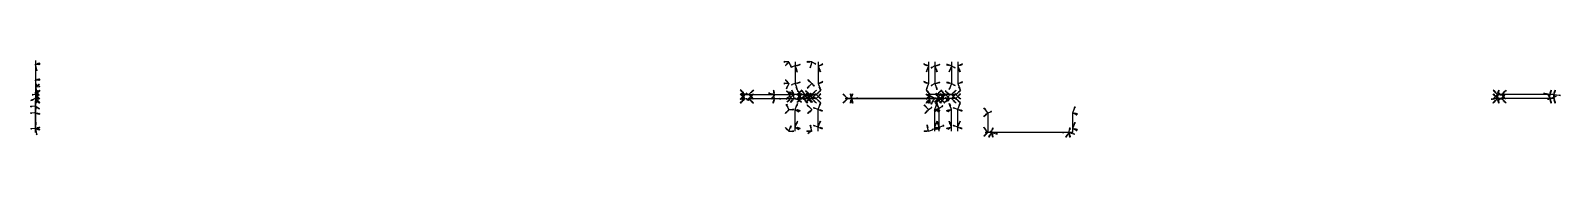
# Model space of a CAD drawing. Header units: millimetres. Extents: x -11667 to 13, y -82 to 62.
# Drawn here: x -11667 to -9330, y -64 to 55 of the extents above; entities that cross this region are included whole.
import ezdxf

# ---------------------------------------------------------------- set-up
doc = ezdxf.new("R2010")
doc.units = ezdxf.units.MM
for name, color, linetype in [('AutoDetect_104_116', 1, 'Continuous'), ('AutoDetect_105_115', 1, 'Continuous'), ('AutoDetect_10_128', 1, 'Continuous'), ('AutoDetect_11_137', 1, 'Continuous'), ('AutoDetect_12_136', 1, 'Continuous'), ('AutoDetect_135_123', 1, 'Continuous'), ('AutoDetect_136_110', 1, 'Continuous'), ('AutoDetect_137_131', 1, 'Continuous'), ('AutoDetect_138_132', 1, 'Continuous'), ('AutoDetect_14_117', 1, 'Continuous'), ('AutoDetect_14_118', 1, 'Continuous'), ('AutoDetect_15_135', 1, 'Continuous'), ('AutoDetect_164_126', 1, 'Continuous'), ('AutoDetect_165_134', 1, 'Continuous'), ('AutoDetect_17_127', 1, 'Continuous'), ('AutoDetect_19_104', 1, 'Continuous'), ('AutoDetect_1_113', 1, 'Continuous'), ('AutoDetect_1_114', 1, 'Continuous'), ('AutoDetect_20_105', 1, 'Continuous'), ('AutoDetect_22_130', 1, 'Continuous'), ('AutoDetect_24_138', 1, 'Continuous'), ('AutoDetect_2_112', 1, 'Continuous'), ('AutoDetect_32_140', 1, 'Continuous'), ('AutoDetect_32_141', 1, 'Continuous'), ('AutoDetect_33_139', 1, 'Continuous'), ('AutoDetect_33_142', 1, 'Continuous'), ('AutoDetect_34_143', 1, 'Continuous'), ('AutoDetect_3_133', 1, 'Continuous'), ('AutoDetect_5_124', 1, 'Continuous'), ('AutoDetect_6_125', 1, 'Continuous'), ('AutoDetect_74_101', 1, 'Continuous'), ('AutoDetect_75_108', 1, 'Continuous'), ('AutoDetect_76_107', 1, 'Continuous'), ('AutoDetect_77_111', 1, 'Continuous'), ('AutoDetect_78_120', 1, 'Continuous'), ('AutoDetect_79_121', 1, 'Continuous'), ('AutoDetect_7_102', 1, 'Continuous'), ('AutoDetect_80_119', 1, 'Continuous'), ('AutoDetect_81_122', 1, 'Continuous'), ('AutoDetect_83_106', 1, 'Continuous'), ('AutoDetect_84_109', 1, 'Continuous'), ('AutoDetect_8_103', 1, 'Continuous'), ('AutoDetect_9_129', 1, 'Continuous'), ('Verbandslasche_ID_GUID_A464F5FE_B1FB_46ab_AD01_3AC84AC37666', 1, 'Continuous')]:
    doc.layers.add(name, color=color, linetype=linetype)

# ---------------------------------------------------------------- blocks, each defined once
blk = doc.blocks.new('Kontrollpunkt')
at = {"color": 0}
for q in [(0, 6), (8, 0), (0, 0, 4)]:
    blk.add_line((0, 0), q, dxfattribs=at)
for points in [[(0.25, 8, -0.25), (-0.25, 8, -0.25), (-0.25, 8, 0.25), (0, 10, 0), (-0.25, 8, -0.25), (0.25, 8, 0.25), (0, 10, 0), (0.25, 8, -0.25), (0.25, 8, 0.25), (-0.25, 8, 0.25)], [(0.25, 6, -0.25), (-0.25, 6, -0.25), (-0.25, 6, 0.25), (0, 8, 0), (-0.25, 6, -0.25), (0.25, 6, 0.25), (0, 8, 0), (0.25, 6, -0.25), (0.25, 6, 0.25), (-0.25, 6, 0.25)], [(0.25, 0.25, 4), (-0.25, 0.25, 4), (-0.25, -0.25, 4), (0, 0, 6), (-0.25, 0.25, 4), (0.25, -0.25, 4), (0, 0, 6), (0.25, 0.25, 4), (0.25, -0.25, 4), (-0.25, -0.25, 4)], [(0.25, 0.25, 6), (-0.25, 0.25, 6), (-0.25, -0.25, 6), (0, 0, 8), (-0.25, 0.25, 6), (0.25, -0.25, 6), (0, 0, 8), (0.25, 0.25, 6), (0.25, -0.25, 6), (-0.25, -0.25, 6)], [(0.25, 0.25, 8), (-0.25, 0.25, 8), (-0.25, -0.25, 8), (0, 0, 10), (-0.25, 0.25, 8), (0.25, -0.25, 8), (0, 0, 10), (0.25, 0.25, 8), (0.25, -0.25, 8), (-0.25, -0.25, 8)], [(8, 0.25, -0.25), (8, 0.25, 0.25), (8, -0.25, 0.25), (10, 0, 0), (8, 0.25, 0.25), (8, -0.25, -0.25), (10, 0, 0), (8, 0.25, -0.25), (8, -0.25, -0.25), (8, -0.25, 0.25)]]:
    blk.add_polyline3d(points, dxfattribs=at)

msp = doc.modelspace()

# ---------------------------------------------------------------- linework, layer by layer
at = {"layer": 'AutoDetect_104_116', "color": 1}
msp.add_line((-10419.2, -3, -345), (-10294.2, -3, -345), dxfattribs=at)
at = {"layer": 'AutoDetect_105_115', "color": 1}
msp.add_line((-10294.2, -3, -335), (-10419.2, -3, -335), dxfattribs=at)
at = {"layer": 'AutoDetect_10_128', "color": 1}
msp.add_line((-10250.8, 52.9, -241.4), (-10250.8, 19.9, -241.4), dxfattribs=at)
at = {"layer": 'AutoDetect_11_137', "color": 1}
msp.add_line((-10295.7, 52.9, -438.6), (-10295.7, 19.9, -438.6), dxfattribs=at)
at = {"layer": 'AutoDetect_12_136', "color": 1}
msp.add_line((-10285.9, 52.9, -440.3), (-10285.9, 19.9, -440.3), dxfattribs=at)
at = {"layer": 'AutoDetect_135_123', "color": 1}
msp.add_line((-10075.3, -55, -440.9), (-10205.3, -55, -440.9), dxfattribs=at)
at = {"layer": 'AutoDetect_136_110', "color": 1}
msp.add_line((-10075.3, -55, -440.9), (-10205.3, -55, -440.9), dxfattribs=at)
at = {"layer": 'AutoDetect_137_131', "color": 1}
msp.add_line((-10075.3, -54.9, -440.8), (-10075.3, -25, -440.8), dxfattribs=at)
at = {"layer": 'AutoDetect_138_132', "color": 1}
msp.add_line((-10205.3, -25, -440.8), (-10205.3, -54.9, -440.8), dxfattribs=at)
at = {"layer": 'AutoDetect_14_117', "color": 1}
msp.add_line((-10467.2, -3, -258.2), (-10479.4, -3, -327.7), dxfattribs=at)
at = {"layer": 'AutoDetect_14_118', "color": 1}
msp.add_line((-10496.3, -3, -423.6), (-10479.4, -3, -327.7), dxfattribs=at)
at = {"layer": 'AutoDetect_15_135', "color": 1}
msp.add_line((-10499.3, -53, -440.3), (-10499.3, -19.9, -440.3), dxfattribs=at)
at = {"layer": 'AutoDetect_164_126', "color": 1}
msp.add_line((-10279.2, -53, -345), (-10279.2, -17.9, -345), dxfattribs=at)
at = {"layer": 'AutoDetect_165_134', "color": 1}
msp.add_line((-10279.2, -53, -335), (-10279.2, -17.9, -335), dxfattribs=at)
at = {"layer": 'AutoDetect_17_127', "color": 1}
msp.add_line((-10464.2, -53, -241.4), (-10464.2, -19.9, -241.4), dxfattribs=at)
at = {"layer": 'AutoDetect_19_104', "color": 1}
msp.add_line((-10467.2, 2.9, -258.2), (-10496.3, 2.9, -423.6), dxfattribs=at)
at = {"layer": 'AutoDetect_1_113', "color": 1}
msp.add_line((-10263.6, -3, -256.4), (-10278, -3, -338.1), dxfattribs=at)
at = {"layer": 'AutoDetect_1_114', "color": 1}
msp.add_line((-10279.8, -3, -348.1), (-10292.8, -3, -421.8), dxfattribs=at)
at = {"layer": 'AutoDetect_20_105', "color": 1}
msp.add_line((-10477, 2.9, -256.4), (-10506.2, 2.9, -421.8), dxfattribs=at)
at = {"layer": 'AutoDetect_22_130', "color": 1}
msp.add_line((-10464.2, 52.9, -241.4), (-10464.2, 19.9, -241.4), dxfattribs=at)
at = {"layer": 'AutoDetect_24_138', "color": 1}
msp.add_line((-10499.3, 52.9, -440.3), (-10499.3, 19.9, -440.3), dxfattribs=at)
at = {"layer": 'AutoDetect_2_112', "color": 1}
msp.add_line((-10253.8, -3, -258.2), (-10282.9, -3, -423.6), dxfattribs=at)
at = {"layer": 'AutoDetect_32_140', "color": 1}
for p, q in [((-11660.2, -3, -393.7), (-11660.2, -3, -391)), ((-11660.2, -3, -391), (-11660.2, -3, -251.2))]:
    msp.add_line(p, q, dxfattribs=at)
at = {"layer": 'AutoDetect_32_140', "color": 1, "extrusion": (1, 0, 0)}
msp.add_arc((-15, -251.2, -11660.2), 12, 360, 45, dxfattribs=at)
at = {"layer": 'AutoDetect_32_141', "color": 1}
msp.add_line((-11660.2, -54.9, -239.2), (-11660.2, -15, -239.2), dxfattribs=at)
at = {"layer": 'AutoDetect_32_141', "color": 1, "extrusion": (-1, 0, 0)}
msp.add_arc((14.9, -251.2, 11660.2), 12, 90, 135, dxfattribs=at)
at = {"layer": 'AutoDetect_33_139', "color": 1}
for p, q in [((-11660.2, 2.9, -393.7), (-11660.2, 2.9, -391)), ((-11660.2, 2.9, -391), (-11660.2, 2.9, -251.2))]:
    msp.add_line(p, q, dxfattribs=at)
at = {"layer": 'AutoDetect_33_139', "color": 1, "extrusion": (-1, 0, 0)}
msp.add_arc((-15, -251.2, 11660.2), 12, 0, 45, dxfattribs=at)
at = {"layer": 'AutoDetect_33_142', "color": 1}
msp.add_line((-11660.2, 54.9, -239.2), (-11660.2, 14.9, -239.2), dxfattribs=at)
at = {"layer": 'AutoDetect_33_142', "color": 1, "extrusion": (1, 0, 0)}
msp.add_arc((14.9, -251.2, -11660.2), 12, 90, 135, dxfattribs=at)
at = {"layer": 'AutoDetect_34_143', "color": 1}
msp.add_line((-11660.2, 55, -230), (-11660.2, -55, -230), dxfattribs=at)
at = {"layer": 'AutoDetect_3_133', "color": 1}
msp.add_line((-10285.9, -53, -440.3), (-10285.9, -19.9, -440.3), dxfattribs=at)
at = {"layer": 'AutoDetect_5_124', "color": 1}
msp.add_line((-10250.8, -53, -241.4), (-10250.8, -19.9, -241.4), dxfattribs=at)
at = {"layer": 'AutoDetect_6_125', "color": 1}
msp.add_line((-10260.7, -53, -239.7), (-10260.7, -19.9, -239.7), dxfattribs=at)
at = {"layer": 'AutoDetect_74_101', "color": 1}
msp.add_line((-9426.2, 2.9, -253), (-9426.2, 2.9, -403), dxfattribs=at)
at = {"layer": 'AutoDetect_75_108', "color": 1}
for p, q in [((-9420.2, 2.9, -391), (-9420.2, 2.9, -253)), ((-9340.3, 2.9, -397), (-9414.2, 2.9, -397))]:
    msp.add_line(p, q, dxfattribs=at)
at = {"layer": 'AutoDetect_75_108', "color": 1, "extrusion": (0, 1, 0)}
msp.add_arc((9414.2, -391, 2.9), 6, 270, 0, dxfattribs=at)
at = {"layer": 'AutoDetect_76_107', "color": 1}
msp.add_line((-9340.2, 2.9, -403), (-9426.2, 2.9, -403), dxfattribs=at)
at = {"layer": 'AutoDetect_77_111', "color": 1}
msp.add_line((-9426.2, -3, -253), (-9426.2, -3, -403), dxfattribs=at)
at = {"layer": 'AutoDetect_78_120', "color": 1}
for p, q in [((-9420.2, -3, -391), (-9420.2, -3, -253)), ((-9340.3, -3, -397), (-9414.2, -3, -397))]:
    msp.add_line(p, q, dxfattribs=at)
at = {"layer": 'AutoDetect_78_120', "color": 1, "extrusion": (0, 1, 0)}
msp.add_arc((9414.2, -391, -3), 6, 270, 0, dxfattribs=at)
at = {"layer": 'AutoDetect_79_121', "color": 1}
msp.add_line((-9340.2, -3, -403), (-9426.2, -3, -403), dxfattribs=at)
at = {"layer": 'AutoDetect_7_102', "color": 1}
msp.add_line((-10253.8, 2.9, -258.2), (-10282.9, 2.9, -423.6), dxfattribs=at)
at = {"layer": 'AutoDetect_80_119', "color": 1}
msp.add_line((-10576.2, -3, -253), (-10576.2, -3, -403), dxfattribs=at)
at = {"layer": 'AutoDetect_81_122', "color": 1}
for p, q in [((-10570.2, -3, -253), (-10570.2, -3, -391)), ((-10564.2, -3, -397), (-10501.2, -3, -397))]:
    msp.add_line(p, q, dxfattribs=at)
at = {"layer": 'AutoDetect_81_122', "color": 1, "extrusion": (0, -1, 0)}
msp.add_arc((-10564.2, -391, 2.9), 6, 180, 270, dxfattribs=at)
at = {"layer": 'AutoDetect_83_106', "color": 1}
msp.add_line((-10576.2, 2.9, -253), (-10576.2, 2.9, -403), dxfattribs=at)
at = {"layer": 'AutoDetect_84_109', "color": 1}
for p, q in [((-10570.2, 2.9, -253), (-10570.2, 2.9, -391)), ((-10564.2, 2.9, -397), (-10501.2, 2.9, -397))]:
    msp.add_line(p, q, dxfattribs=at)
at = {"layer": 'AutoDetect_84_109', "color": 1, "extrusion": (0, -1, 0)}
msp.add_arc((-10564.2, -391, -2.9), 6, 180, 270, dxfattribs=at)
at = {"layer": 'AutoDetect_8_103', "color": 1}
msp.add_line((-10263.6, 2.9, -256.4), (-10292.8, 2.9, -421.8), dxfattribs=at)
at = {"layer": 'AutoDetect_9_129', "color": 1}
msp.add_line((-10260.7, 52.9, -239.7), (-10260.7, 19.9, -239.7), dxfattribs=at)

# ---------------------------------------------------------------- block references
at = {"layer": 'AutoDetect_104_116', "color": 1, "extrusion": (-0.173648, -0.696364, -0.696364), "rotation": 160.2978477668322}
for p in [(-10103.1, 1508.9, 2050.5), (-9987.7, 1488.9, 2029.9)]:
    msp.add_blockref('Kontrollpunkt', p, dxfattribs=at)
at = {"layer": 'AutoDetect_105_115', "color": 1, "extrusion": (0.173648, -0.696364, 0.696364), "rotation": 342.8383509003531}
msp.add_blockref('Kontrollpunkt', (-10104.6, 1512.1, -2039.5), dxfattribs=at)
at = {"layer": 'AutoDetect_105_115', "color": 1, "extrusion": (0.06121, -0.705781, 0.705781), "rotation": 357.62256550937}
msp.add_blockref('Kontrollpunkt', (-10256, 388.4, -864.5), dxfattribs=at)
at = {"layer": 'AutoDetect_10_128', "color": 2, "extrusion": (0.633022, 0.173648, -0.754406), "rotation": 85.24636244180905}
for p in [(2757.1, -7606.9, -6298.7), (2731, -7612.3, -6303.4)]:
    msp.add_blockref('Kontrollpunkt', p, dxfattribs=at)
at = {"layer": 'AutoDetect_11_137', "color": 2, "extrusion": (-0.633022, 0.173648, 0.754406), "rotation": 265.246362441809}
for p in [(2678.4, -7787.7, 6194.7), (2704.4, -7782.3, 6190)]:
    msp.add_blockref('Kontrollpunkt', p, dxfattribs=at)
at = {"layer": 'AutoDetect_12_136', "color": 2, "extrusion": (0.754406, 0.173648, 0.633022), "rotation": 101.0910107330465}
for p in [(2353, 5997.8, -8030.3), (2326.7, 6001.6, -8035)]:
    msp.add_blockref('Kontrollpunkt', p, dxfattribs=at)
at = {"layer": 'AutoDetect_135_123', "color": 1, "extrusion": (0.173648, -0.696364, -0.696364), "rotation": 37.53252253797658}
for p in [(-9909.5, -1997.7, -1425.8), (-9795, -1977.8, -1405.3)]:
    msp.add_blockref('Kontrollpunkt', p, dxfattribs=at)
at = {"layer": 'AutoDetect_136_110', "color": 1, "extrusion": (0.173648, -0.696364, -0.696364), "rotation": 199.7021522331678}
for p in [(-9909.5, -1997.7, -1425.8), (-9795, -1977.8, -1405.3)]:
    msp.add_blockref('Kontrollpunkt', p, dxfattribs=at)
at = {"layer": 'AutoDetect_137_131', "color": 2, "extrusion": (0.696364, -0.173648, 0.696364), "rotation": 261.8614270189084}
for p in [(-2462, 6487, -7318.7), (-2485.2, 6483, -7314.5)]:
    msp.add_blockref('Kontrollpunkt', p, dxfattribs=at)
at = {"layer": 'AutoDetect_138_132', "color": 2, "extrusion": (-0.578134, -0.575779, 0.578134), "rotation": 75.15518246110996}
for p in [(-7183.8, -4550.3, 5659.6), (-7162.6, -4562.5, 5676.8)]:
    msp.add_blockref('Kontrollpunkt', p, dxfattribs=at)
at = {"layer": 'AutoDetect_14_117', "color": 1, "extrusion": (0.659639, -0.563196, 0.497681), "rotation": 293.0214944106829}
msp.add_blockref('Kontrollpunkt', (-6806.8, 3681.2, -7074.1), dxfattribs=at)
at = {"layer": 'AutoDetect_14_117', "color": 1, "extrusion": (0.715939, -0.696364, 0.050088), "rotation": 272.7891536587446}
msp.add_blockref('Kontrollpunkt', (-7305.1, 78.5, -7511.7), dxfattribs=at)
at = {"layer": 'AutoDetect_14_117', "color": 1, "extrusion": (0.713884, -0.700052, 0.017198), "rotation": 272.7970141773275}
msp.add_blockref('Kontrollpunkt', (-7330.8, -129.6, -7474.7), dxfattribs=at)
at = {"layer": 'AutoDetect_14_118', "color": 2, "extrusion": (0.659639, -0.563196, 0.497681), "rotation": 261.8615947655306}
msp.add_blockref('Kontrollpunkt', (-6817.7, 3604.5, -7132.9), dxfattribs=at)
at = {"layer": 'AutoDetect_14_118', "color": 2, "extrusion": (0.655631, -0.696364, -0.291932), "rotation": 262.6240103170065}
msp.add_blockref('Kontrollpunkt', (-7637.4, -2452.6, -6765.3), dxfattribs=at)
at = {"layer": 'AutoDetect_14_118', "color": 2, "extrusion": (0.49354, -0.596027, -0.633379), "rotation": 260.8701253302411}
msp.add_blockref('Kontrollpunkt', (-8073.3, -4485.4, -4962.7), dxfattribs=at)
at = {"layer": 'AutoDetect_15_135', "color": 2, "extrusion": (0.754406, -0.173648, 0.633022), "rotation": 258.9089892669535}
for p in [(-2374.6, 6133.2, -8196), (-2400.9, 6129.4, -8191.3)]:
    msp.add_blockref('Kontrollpunkt', p, dxfattribs=at)
at = {"layer": 'AutoDetect_164_126', "color": 1, "extrusion": (-0.786659, -0.322532, -0.526442), "rotation": 77.99507205335165}
msp.add_blockref('Kontrollpunkt', (-3882.9, 4717.2, 8273.7), dxfattribs=at)
at = {"layer": 'AutoDetect_164_126', "color": 1, "extrusion": (-0.785814, -0.173648, -0.593585), "rotation": 78.0916724476561}
msp.add_blockref('Kontrollpunkt', (-2172.1, 5686.2, 8290.5), dxfattribs=at)
at = {"layer": 'AutoDetect_165_134', "color": 1, "extrusion": (-0.618843, -0.442317, 0.649144), "rotation": 88.39715458166548}
msp.add_blockref('Kontrollpunkt', (-5962.6, -5690.2, 6151.7), dxfattribs=at)
at = {"layer": 'AutoDetect_165_134', "color": 1, "extrusion": (-0.619803, -0.265022, 0.738653), "rotation": 88.91748739839196}
msp.add_blockref('Kontrollpunkt', (-3998.2, -7220.8, 6136.1), dxfattribs=at)
at = {"layer": 'AutoDetect_17_127', "color": 2, "extrusion": (0.633022, -0.173648, -0.754406), "rotation": 274.753637558191}
for p in [(-2787.5, -7767.5, -6438.5), (-2813.5, -7762.1, -6433.8)]:
    msp.add_blockref('Kontrollpunkt', p, dxfattribs=at)
at = {"layer": 'AutoDetect_19_104', "color": 1, "extrusion": (0.715939, 0.696364, 0.050088), "rotation": 87.21084634125545}
for p in [(7320.6, -46.3, -7533.9), (7305.1, 78.8, -7511.7)]:
    msp.add_blockref('Kontrollpunkt', p, dxfattribs=at)
at = {"layer": 'AutoDetect_19_104', "color": 1, "extrusion": (0.713884, 0.700052, 0.017198), "rotation": 86.36240344414242}
msp.add_blockref('Kontrollpunkt', (7330.8, -129.6, -7474.7), dxfattribs=at)
at = {"layer": 'AutoDetect_1_113', "color": 2, "extrusion": (-0.49354, -0.596027, 0.633379), "rotation": 80.87012533024107}
msp.add_blockref('Kontrollpunkt', (-7914.4, -4414.9, 4860.2), dxfattribs=at)
at = {"layer": 'AutoDetect_1_113', "color": 2, "extrusion": (-0.655631, -0.696364, 0.291932), "rotation": 82.62401031700655}
msp.add_blockref('Kontrollpunkt', (-7476.6, -2345.2, 6648.3), dxfattribs=at)
at = {"layer": 'AutoDetect_1_113', "color": 2, "extrusion": (-0.659639, -0.563196, -0.497681), "rotation": 81.86159476553061}
msp.add_blockref('Kontrollpunkt', (-6662.2, 3663.2, 6899.6), dxfattribs=at)
at = {"layer": 'AutoDetect_1_114', "color": 1, "extrusion": (-0.655631, -0.696364, 0.291932), "rotation": 72.77293420042265}
msp.add_blockref('Kontrollpunkt', (-7492, -2463.8, 6627.2), dxfattribs=at)
at = {"layer": 'AutoDetect_1_114', "color": 1, "extrusion": (-0.491416, -0.863876, 0.11058), "rotation": 78.99937608737572}
msp.add_blockref('Kontrollpunkt', (-8939.8, -947.8, 5014.8), dxfattribs=at)
at = {"layer": 'AutoDetect_1_114', "color": 1, "extrusion": (-0.659639, -0.563196, -0.497681), "rotation": 113.0214944106829}
msp.add_blockref('Kontrollpunkt', (-6672.6, 3589.9, 6955.8), dxfattribs=at)
at = {"layer": 'AutoDetect_20_105', "color": 2, "extrusion": (-0.297305, 0.439935, 0.847388), "rotation": 283.370679264619}
msp.add_blockref('Kontrollpunkt', (8703.2, -5210.9, 2767.4), dxfattribs=at)
at = {"layer": 'AutoDetect_20_105', "color": 2, "extrusion": (-0.655631, 0.696364, 0.291932), "rotation": 277.3759896829935}
msp.add_blockref('Kontrollpunkt', (7631.1, -2381.6, 6789.3), dxfattribs=at)
at = {"layer": 'AutoDetect_20_105', "color": 2, "extrusion": (-0.659639, 0.563196, -0.497681), "rotation": 278.1384052344694}
msp.add_blockref('Kontrollpunkt', (6800.7, 3744, 7040.3), dxfattribs=at)
at = {"layer": 'AutoDetect_22_130', "color": 2, "extrusion": (0.633022, 0.173648, -0.754406), "rotation": 85.24636244180905}
for p in [(2813.5, -7762.1, -6433.8), (2787.5, -7767.5, -6438.5)]:
    msp.add_blockref('Kontrollpunkt', p, dxfattribs=at)
at = {"layer": 'AutoDetect_24_138', "color": 2, "extrusion": (0.754406, 0.173648, 0.633022), "rotation": 94.76288384904016}
for p in [(2400.9, 6129.4, -8191.3), (2374.6, 6133.2, -8196)]:
    msp.add_blockref('Kontrollpunkt', p, dxfattribs=at)
at = {"layer": 'AutoDetect_2_112', "color": 1, "extrusion": (0.717542, -0.682505, 0.138996), "rotation": 277.5313503675636}
msp.add_blockref('Kontrollpunkt', (-7089.1, 615.9, -7435.3), dxfattribs=at)
at = {"layer": 'AutoDetect_2_112', "color": 1, "extrusion": (0.715939, -0.696364, 0.050088), "rotation": 272.7891536587446}
for p in [(-7168.2, -24.6, -7375.9), (-7156.3, 71.1, -7358.9)]:
    msp.add_blockref('Kontrollpunkt', p, dxfattribs=at)
at = {"layer": 'AutoDetect_2_112', "color": 1, "extrusion": (0.713884, -0.700052, 0.017198), "rotation": 272.7970141773275}
msp.add_blockref('Kontrollpunkt', (-7181.3, -132.3, -7322.4), dxfattribs=at)
at = {"layer": 'AutoDetect_32_140', "color": 1, "extrusion": (0.650895, -0.650895, -0.390731), "rotation": 223.4591987575589}
msp.add_blockref('Kontrollpunkt', (-8247.1, -3452, -7489.5), dxfattribs=at)
at = {"layer": 'AutoDetect_32_140', "color": 1, "extrusion": (0.696364, -0.696364, -0.173648), "rotation": 237.427283684545}
for p in [(-8247.1, -1779.7, -8056.3), (-8247.1, -1688.6, -8072.4)]:
    msp.add_blockref('Kontrollpunkt', p, dxfattribs=at)
at = {"layer": 'AutoDetect_32_140', "color": 1, "extrusion": (0.631946, -0.691458, 0.350043), "rotation": 295.8680174807972}
msp.add_blockref('Kontrollpunkt', (-8609.1, 2384, -7504.4), dxfattribs=at)
at = {"layer": 'AutoDetect_32_141', "color": 1, "extrusion": (0.650895, -0.390731, -0.650895), "rotation": 246.7176659660818}
msp.add_blockref('Kontrollpunkt', (-6014.1, -6683.7, -7428.1), dxfattribs=at)
at = {"layer": 'AutoDetect_32_141', "color": 1, "extrusion": (0.696364, -0.173648, -0.696364), "rotation": 258.0733045461199}
for p in [(-2845.5, -8046, -7948.9), (-2868.7, -8041.9, -7944.7)]:
    msp.add_blockref('Kontrollpunkt', p, dxfattribs=at)
at = {"layer": 'AutoDetect_33_139', "color": 1, "extrusion": (0.631946, 0.691458, 0.350043), "rotation": 70.99998099456782}
msp.add_blockref('Kontrollpunkt', (8609.1, 2384, -7504.4), dxfattribs=at)
at = {"layer": 'AutoDetect_33_139', "color": 1, "extrusion": (0.696364, 0.696364, -0.173648)}
for p, rotation in [((8247.1, -1779.7, -8056.3), 116.4392353707056), ((8247.1, -1688.6, -8072.4), 102.7514069217628)]:
    msp.add_blockref('Kontrollpunkt', p, dxfattribs=dict(at, rotation=rotation))
at = {"layer": 'AutoDetect_33_139', "color": 1, "extrusion": (0.650895, 0.650895, -0.390731), "rotation": 116.9856821999535}
msp.add_blockref('Kontrollpunkt', (8247.1, -3452, -7489.5), dxfattribs=at)
at = {"layer": 'AutoDetect_33_142', "color": 1, "extrusion": (0.696364, 0.173648, -0.696364), "rotation": 97.0609210301376}
for p in [(2868.7, -8041.9, -7944.7), (2845.5, -8046, -7948.9)]:
    msp.add_blockref('Kontrollpunkt', p, dxfattribs=at)
at = {"layer": 'AutoDetect_33_142', "color": 1, "extrusion": (0.650895, 0.390731, -0.650895), "rotation": 108.7339021992394}
msp.add_blockref('Kontrollpunkt', (6014.1, -6683.7, -7428.1), dxfattribs=at)
at = {"layer": 'AutoDetect_34_143', "color": 1, "extrusion": (0.696364, 0.173648, 0.696364), "rotation": 180}
for p in [(2868.8, 7705.2, -8271.4), (2773.7, 7721.7, -8288.4)]:
    msp.add_blockref('Kontrollpunkt', p, dxfattribs=at)
at = {"layer": 'AutoDetect_3_133', "color": 2, "extrusion": (0.754406, -0.173648, 0.633022), "rotation": 258.9089892669535}
for p in [(-2326.7, 6001.6, -8035), (-2353, 5997.8, -8030.3)]:
    msp.add_blockref('Kontrollpunkt', p, dxfattribs=at)
at = {"layer": 'AutoDetect_5_124', "color": 2, "extrusion": (0.633022, -0.173648, -0.754406), "rotation": 274.753637558191}
for p in [(-2731, -7612.3, -6303.4), (-2757.1, -7606.9, -6298.7)]:
    msp.add_blockref('Kontrollpunkt', p, dxfattribs=at)
at = {"layer": 'AutoDetect_6_125', "color": 2, "extrusion": (-0.754406, -0.173648, -0.633022), "rotation": 78.90898926695351}
for p in [(-2282.2, 6147, 7895.9), (-2255.8, 6150.8, 7900.6)]:
    msp.add_blockref('Kontrollpunkt', p, dxfattribs=at)
at = {"layer": 'AutoDetect_74_101', "color": 1, "extrusion": (-0.696364, 0.696364, 0.173648), "rotation": 273.303035331003}
for p in [(6663.3, -1446.3, 6515.3), (6663.3, -1548.8, 6497.2)]:
    msp.add_blockref('Kontrollpunkt', p, dxfattribs=at)
at = {"layer": 'AutoDetect_74_101', "color": 1, "extrusion": (-0.706352, 0.706352, -0.046203), "rotation": 248.823250523834}
msp.add_blockref('Kontrollpunkt', (6663.3, 55.3, 6672), dxfattribs=at)
at = {"layer": 'AutoDetect_75_108', "color": 1, "extrusion": (0.696364, 0.696364, -0.173648), "rotation": 116.4392353707056}
msp.add_blockref('Kontrollpunkt', (6663.2, -1405.5, -6513.9), dxfattribs=at)
at = {"layer": 'AutoDetect_75_108', "color": 1, "extrusion": (0.173648, 0.696364, 0.696364), "rotation": 4.152866942558795}
msp.add_blockref('Kontrollpunkt', (9069.3, 1287.8, -1897.4), dxfattribs=at)
at = {"layer": 'AutoDetect_76_107', "color": 2, "extrusion": (0.173648, 0.696364, -0.696364), "rotation": 170.1489238834162}
for p in [(9146.9, -1875.4, -1354.2), (9063.4, -1861, -1339.2)]:
    msp.add_blockref('Kontrollpunkt', p, dxfattribs=at)
at = {"layer": 'AutoDetect_77_111', "color": 1, "extrusion": (-0.706352, -0.706352, -0.046203), "rotation": 93.44577739356679}
msp.add_blockref('Kontrollpunkt', (-6663.3, 55.3, 6672), dxfattribs=at)
at = {"layer": 'AutoDetect_77_111', "color": 1, "extrusion": (-0.696364, -0.696364, 0.173648), "rotation": 77.24859307823726}
for p in [(-6663.3, -1446.3, 6515.3), (-6663.3, -1548.8, 6497.2)]:
    msp.add_blockref('Kontrollpunkt', p, dxfattribs=at)
at = {"layer": 'AutoDetect_78_120', "color": 1, "extrusion": (0.696364, -0.696364, -0.173648), "rotation": 237.427283684545}
msp.add_blockref('Kontrollpunkt', (-6663.2, -1405.5, -6513.9), dxfattribs=at)
at = {"layer": 'AutoDetect_78_120', "color": 1, "extrusion": (0.173648, -0.696364, 0.696364), "rotation": 7.45011347677867}
msp.add_blockref('Kontrollpunkt', (-9069.3, 1287.8, -1897.4), dxfattribs=at)
at = {"layer": 'AutoDetect_79_121', "color": 2, "extrusion": (0.173648, -0.696364, -0.696364), "rotation": 189.8510761165838}
for p in [(-9146.9, -1875.4, -1354.2), (-9063.4, -1861, -1339.2)]:
    msp.add_blockref('Kontrollpunkt', p, dxfattribs=at)
at = {"layer": 'AutoDetect_7_102', "color": 1, "extrusion": (0.715939, 0.696364, 0.050088), "rotation": 87.21084634125545}
for p in [(7171.8, -53.9, -7381.1), (7156.3, 71.1, -7358.9)]:
    msp.add_blockref('Kontrollpunkt', p, dxfattribs=at)
at = {"layer": 'AutoDetect_7_102', "color": 1, "extrusion": (0.713884, 0.700052, 0.017198), "rotation": 87.20298582267257}
msp.add_blockref('Kontrollpunkt', (7181.3, -132.3, -7322.4), dxfattribs=at)
at = {"layer": 'AutoDetect_80_119', "color": 1, "extrusion": (-0.706351, -0.706351, -0.046209), "rotation": 93.44622615385433}
msp.add_blockref('Kontrollpunkt', (-7476.4, 92.9, 7484.3), dxfattribs=at)
at = {"layer": 'AutoDetect_80_119', "color": 1, "extrusion": (-0.696364, -0.696364, 0.173648), "rotation": 77.24859307823726}
for p in [(-7476.4, -1587.5, 7316.1), (-7476.4, -1690, 7298)]:
    msp.add_blockref('Kontrollpunkt', p, dxfattribs=at)
at = {"layer": 'AutoDetect_81_122', "color": 2, "extrusion": (0.706351, -0.706351, -0.046209), "rotation": 248.8226519286083}
msp.add_blockref('Kontrollpunkt', (-7476.4, -598, -7452.5), dxfattribs=at)
at = {"layer": 'AutoDetect_81_122', "color": 2, "extrusion": (0.696364, -0.696364, 0.173648), "rotation": 253.3214794861226}
msp.add_blockref('Kontrollpunkt', (-7476.4, 1009, -7409.6), dxfattribs=at)
at = {"layer": 'AutoDetect_81_122', "color": 2, "extrusion": (-0.173648, -0.696364, 0.696364), "rotation": 15.62839551909223}
msp.add_blockref('Kontrollpunkt', (-10217.6, -2061.3, 1554.3), dxfattribs=at)
at = {"layer": 'AutoDetect_81_122', "color": 2, "extrusion": (-0.538055, -0.596027, 0.596027), "rotation": 35.02425923695597}
msp.add_blockref('Kontrollpunkt', (-7792.9, -4514.1, 5415.3), dxfattribs=at)
at = {"layer": 'AutoDetect_83_106', "color": 1, "extrusion": (-0.696364, 0.696364, 0.173648), "rotation": 273.303035331003}
for p in [(7476.4, -1587.5, 7316.1), (7476.4, -1690, 7298)]:
    msp.add_blockref('Kontrollpunkt', p, dxfattribs=at)
at = {"layer": 'AutoDetect_83_106', "color": 1, "extrusion": (-0.706351, 0.706351, -0.046209), "rotation": 248.8226519314467}
msp.add_blockref('Kontrollpunkt', (7476.4, 92.9, 7484.3), dxfattribs=at)
at = {"layer": 'AutoDetect_84_109', "color": 1, "extrusion": (0.696364, 0.696364, 0.173648), "rotation": 77.24859307823723}
msp.add_blockref('Kontrollpunkt', (7476.4, 1009, -7409.6), dxfattribs=at)
at = {"layer": 'AutoDetect_84_109', "color": 1, "extrusion": (0.706351, 0.706351, -0.046209), "rotation": 93.44622615380332}
msp.add_blockref('Kontrollpunkt', (7476.4, -598, -7452.5), dxfattribs=at)
at = {"layer": 'AutoDetect_84_109', "color": 1, "extrusion": (-0.113225, 0.70256, 0.70256), "rotation": 327.9638610158596}
msp.add_blockref('Kontrollpunkt', (10396.6, -1461.8, 915.5), dxfattribs=at)
at = {"layer": 'AutoDetect_84_109', "color": 1, "extrusion": (-0.33306, 0.666735, 0.666735), "rotation": 291.5836337002806}
msp.add_blockref('Kontrollpunkt', (9393, -3426.5, 3234.8), dxfattribs=at)
at = {"layer": 'AutoDetect_8_103', "color": 1, "extrusion": (-0.655631, 0.696364, 0.291932), "rotation": 287.2270657995774}
for p in [(7492, -2463.8, 6627.2), (7475.8, -2338.9, 6649.4)]:
    msp.add_blockref('Kontrollpunkt', p, dxfattribs=at)
at = {"layer": 'AutoDetect_8_103', "color": 1, "extrusion": (-0.659639, 0.563196, -0.497681), "rotation": 246.9785055893171}
msp.add_blockref('Kontrollpunkt', (6662.2, 3663.2, 6899.6), dxfattribs=at)
at = {"layer": 'AutoDetect_9_129', "color": 2, "extrusion": (-0.754406, 0.173648, -0.633022), "rotation": 281.0910107330465}
for p in [(2255.8, 6150.8, 7900.6), (2282.2, 6147, 7895.9)]:
    msp.add_blockref('Kontrollpunkt', p, dxfattribs=at)
at = {"layer": 'Verbandslasche_ID_GUID_A464F5FE_B1FB_46ab_AD01_3AC84AC37666', "color": 2, "extrusion": (-0.524834, -0.57735, 0.625473)}
for p, rotation in [((-7811.9, -4739.1, 5210.7), 235.4697299059572), ((-7762.9, -4772.9, 5252.8), 55.46972990595726), ((-7605, -4683.1, 5140.8), 81.62827204380831)]:
    msp.add_blockref('Kontrollpunkt', p, dxfattribs=dict(at, rotation=rotation))
at = {"layer": 'Verbandslasche_ID_GUID_A464F5FE_B1FB_46ab_AD01_3AC84AC37666', "color": 2, "extrusion": (-0.766044, 0, -0.642788)}
for p, rotation in [((-53, 6549, 8177.7), 289.6573556045449), ((52.9, 6549, 8177.7), 70.34264439545511)]:
    msp.add_blockref('Kontrollpunkt', p, dxfattribs=dict(at, rotation=rotation))
at = {"layer": 'Verbandslasche_ID_GUID_A464F5FE_B1FB_46ab_AD01_3AC84AC37666', "color": 2, "extrusion": (-0.524834, 0.57735, 0.625473)}
for p, rotation in [((7762.9, -4772.9, 5252.8), 304.5302700940427), ((7811.9, -4739.1, 5210.7), 124.5302700940428)]:
    msp.add_blockref('Kontrollpunkt', p, dxfattribs=dict(at, rotation=rotation))
at = {"layer": 'Verbandslasche_ID_GUID_A464F5FE_B1FB_46ab_AD01_3AC84AC37666', "color": 2, "extrusion": (-0.625473, 0.57735, -0.524834), "rotation": 273.1890895741433}
msp.add_blockref('Kontrollpunkt', (7089.6, 3842.4, 6688.6), dxfattribs=at)
at = {"layer": 'Verbandslasche_ID_GUID_A464F5FE_B1FB_46ab_AD01_3AC84AC37666', "color": 2, "extrusion": (-0.604654, -0.613982, -0.507365), "rotation": 117.2571675738176}
for p in [(-7533.5, 3419, 6601.2), (-7472.2, 3388.4, 6549.2), (-7462.8, 3510, 6466.9)]:
    msp.add_blockref('Kontrollpunkt', p, dxfattribs=at)
at = {"layer": 'Verbandslasche_ID_GUID_A464F5FE_B1FB_46ab_AD01_3AC84AC37666', "color": 2, "extrusion": (-0.604654, 0.613982, -0.507365), "rotation": 242.7428324261824}
for p in [(7533.5, 3419, 6601.2), (7472.2, 3388.4, 6549.2)]:
    msp.add_blockref('Kontrollpunkt', p, dxfattribs=at)
at = {"layer": 'Verbandslasche_ID_GUID_A464F5FE_B1FB_46ab_AD01_3AC84AC37666', "color": 2, "extrusion": (-0.538275, -0.546579, 0.641491), "rotation": 56.92028792625024}
msp.add_blockref('Kontrollpunkt', (-7483.6, -5054, 5386.2), dxfattribs=at)
at = {"layer": 'Verbandslasche_ID_GUID_A464F5FE_B1FB_46ab_AD01_3AC84AC37666', "color": 2, "extrusion": (-0.707107, -0.707107, 0), "rotation": 99.96968121426539}
for p in [(-7365.4, -345, 7369.6), (-7365.4, -335, 7369.6)]:
    msp.add_blockref('Kontrollpunkt', p, dxfattribs=at)
at = {"layer": 'Verbandslasche_ID_GUID_A464F5FE_B1FB_46ab_AD01_3AC84AC37666', "color": 2, "extrusion": (-0.625473, -0.57735, -0.524834), "rotation": 86.81091042585662}
msp.add_blockref('Kontrollpunkt', (-7089.6, 3842.4, 6688.6), dxfattribs=at)
at = {"layer": 'Verbandslasche_ID_GUID_A464F5FE_B1FB_46ab_AD01_3AC84AC37666', "color": 2, "extrusion": (-0.642788, -2.77556e-17, 0.766044), "rotation": 106.6854093961364}
msp.add_blockref('Kontrollpunkt', (52.9, -8168.9, 6282), dxfattribs=at)

doc.saveas('drawing.dxf')
